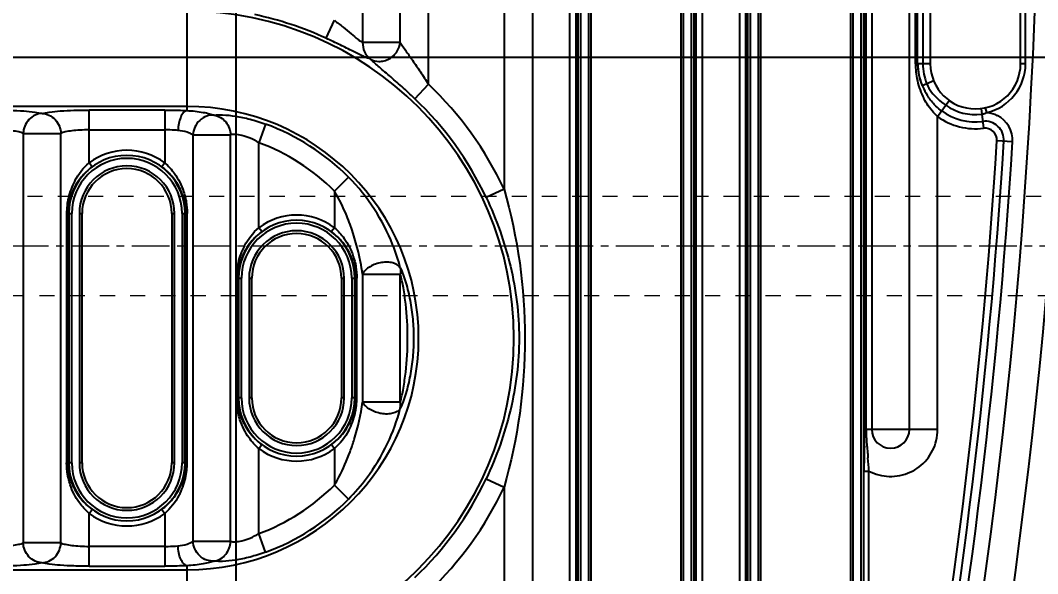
# Model space of a CAD drawing. Header units: millimetres. Extents: x 1147 to 12155, y -6137 to -4403.
# Drawn here: x 2964.9 to 3067.4, y -5338.8 to -5283 of the extents above; entities that cross this region are included whole.
import ezdxf

# ---------------------------------------------------------------- set-up
doc = ezdxf.new("R2010")
doc.units = ezdxf.units.MM
doc.header["$LTSCALE"] = 16.335
doc.header["$PDMODE"] = 3
doc.header["$PDSIZE"] = 0.3125
doc.linetypes.add('CENTER', pattern=[0.6, 0.375, -0.075, 0.075, -0.075])
doc.linetypes.add('HIDDEN', pattern=[0.2, 0.1, -0.1])
doc.layers.get('0').update_dxf_attribs({"linetype": 'CONTINUOUS'})
doc.layers.get('Defpoints').update_dxf_attribs({"linetype": 'CONTINUOUS'})
doc.layers.add('cool', color=153, linetype='HIDDEN', lineweight=9)
doc.styles.get("Standard").update_dxf_attribs({"font": 'txt', "width": 0.8})
doc.dimstyles.get("Standard").update_dxf_attribs({"dimtxt": 0.15625, "dimasz": 0.1875, "dimexe": 0.125, "dimexo": 0.0625, "dimtad": 0, "dimtih": 1, "dimtoh": 1, "dimdsep": 46, "dimtxsty": 'Standard', "dimcen": 0.09, "dimadec": 0, "dimazin": 0, "dimtp": 0.01, "dimtm": 0.01, "dimtfac": 1, "dimtofl": 0, "dimtmove": 0, "dimatfit": 3, "dimfxl": 0, "dimtolj": 1, "dimarcsym": 0})

# ---------------------------------------------------------------- blocks, each defined once
blk = doc.blocks.new('*D726')
at = {"color": 4, "lineweight": -2}
for p, q in [((3125.39, -5286.77), (3145.39, -5278.96)), ((3145.39, -5278.96), (3165.39, -5278.96)), ((2956.99, -5286.77), (3125.39, -5286.77))]:
    blk.add_line(p, q, dxfattribs=at)
at = {"layer": 'Defpoints', "color": 0}
for p in [(2876.63, -5263.77), (3165.39, -5278.96), (2956.93, -5286.77)]:
    blk.add_point(p, dxfattribs=at)
at = {"color": 6, "insert": (3177.13, -5278.96), "char_height": 8, "attachment_point": 5}
blk.add_mtext('\\A1;23.00', dxfattribs=at)
blk = doc.blocks.new('*D727')
at = {"color": 4, "lineweight": -2}
blk.add_line((3144.69, -5305.77), (3165.39, -5305.77), dxfattribs=at)
at = {"layer": 'Defpoints', "color": 0}
for p in [(2876.63, -5263.77), (3144.63, -5305.77), (3165.39, -5305.77)]:
    blk.add_point(p, dxfattribs=at)
at = {"color": 6, "insert": (3177.13, -5305.77), "char_height": 8, "attachment_point": 5}
blk.add_mtext('\\A1;42.00', dxfattribs=at)
blk = doc.blocks.new('*D728')
at = {"color": 4, "lineweight": -2}
blk.add_line((3081.14, -5324.13), (3165.39, -5324.13), dxfattribs=at)
at = {"layer": 'Defpoints', "color": 0}
for p in [(2876.63, -5263.77), (3081.08, -5324.13), (3165.39, -5324.13)]:
    blk.add_point(p, dxfattribs=at)
at = {"color": 6, "insert": (3177.66, -5324.13), "char_height": 8, "attachment_point": 5}
blk.add_mtext('\\A1;60.36', dxfattribs=at)
blk = doc.blocks.new('*D729')
at = {"color": 4, "lineweight": -2}
blk.add_line((2956.99, -5343.27), (3165.39, -5343.27), dxfattribs=at)
at = {"layer": 'Defpoints', "color": 0}
for p in [(2876.63, -5263.77), (2956.93, -5343.27), (3165.39, -5343.27)]:
    blk.add_point(p, dxfattribs=at)
at = {"color": 6, "insert": (3177.66, -5343.27), "char_height": 8, "attachment_point": 5}
blk.add_mtext('\\A1;79.50', dxfattribs=at)
blk = doc.blocks.new('*D730')
at = {"color": 4, "lineweight": -2}
blk.add_line((3079.09, -5391.77), (3165.39, -5391.77), dxfattribs=at)
at = {"layer": 'Defpoints', "color": 0}
for p in [(2876.63, -5263.77), (3079.03, -5391.77), (3165.39, -5391.77)]:
    blk.add_point(p, dxfattribs=at)
at = {"color": 6, "insert": (3179.26, -5391.77), "char_height": 8, "attachment_point": 5}
blk.add_mtext('\\A1;128.00', dxfattribs=at)
blk = doc.blocks.new('*D731')
at = {"color": 4, "lineweight": -2}
blk.add_line((3101.27, -5410.77), (3165.39, -5410.77), dxfattribs=at)
at = {"layer": 'Defpoints', "color": 0}
for p in [(2876.63, -5263.77), (3101.21, -5410.77), (3165.39, -5410.77)]:
    blk.add_point(p, dxfattribs=at)
at = {"color": 6, "insert": (3179.26, -5410.77), "char_height": 8, "attachment_point": 5}
blk.add_mtext('\\A1;147.00', dxfattribs=at)
blk = doc.blocks.new('*D732')
at = {"color": 4, "lineweight": -2}
blk.add_line((2882.26, -5430.77), (3165.39, -5430.77), dxfattribs=at)
at = {"layer": 'Defpoints', "color": 0}
for p in [(2876.63, -5263.77), (2882.19, -5430.77), (3165.39, -5430.77)]:
    blk.add_point(p, dxfattribs=at)
at = {"color": 6, "insert": (3179.26, -5430.77), "char_height": 8, "attachment_point": 5}
blk.add_mtext('\\A1;167.00', dxfattribs=at)
blk = doc.blocks.new('*D733')
at = {"color": 4, "lineweight": -2}
for p, q in [((3032.19, -5438.77), (3125.39, -5438.77)), ((3125.39, -5438.77), (3145.39, -5442.06)), ((3145.39, -5442.06), (3165.39, -5442.06))]:
    blk.add_line(p, q, dxfattribs=at)
at = {"layer": 'Defpoints', "color": 0}
for p in [(2876.63, -5263.77), (3032.13, -5438.77), (3165.39, -5442.06)]:
    blk.add_point(p, dxfattribs=at)
at = {"color": 6, "insert": (3179.26, -5442.06), "char_height": 8, "attachment_point": 5}
blk.add_mtext('\\A1;175.00', dxfattribs=at)
blk = doc.blocks.new('*D734')
at = {"color": 4, "lineweight": -2}
blk.add_line((3121.69, -5468.77), (3165.39, -5468.77), dxfattribs=at)
at = {"layer": 'Defpoints', "color": 0}
for p in [(2876.63, -5263.77), (3121.63, -5468.77), (3165.39, -5468.77)]:
    blk.add_point(p, dxfattribs=at)
at = {"color": 6, "insert": (3179.79, -5468.77), "char_height": 8, "attachment_point": 5}
blk.add_mtext('\\A1;205.00', dxfattribs=at)
blk = doc.blocks.new('*D749')
at = {"color": 4, "lineweight": -2}
blk.add_line((2986.63, -5274.55), (2986.63, -5507.6), dxfattribs=at)
at = {"layer": 'Defpoints', "color": 0}
for p in [(2876.63, -5263.77), (2986.63, -5274.49), (2986.63, -5507.6)]:
    blk.add_point(p, dxfattribs=at)
at = {"color": 6, "insert": (2986.63, -5519.87), "char_height": 8, "attachment_point": 5, "rotation": 90}
blk.add_mtext('\\A1;110.00', dxfattribs=at)
blk = doc.blocks.new('*D750')
at = {"color": 4, "lineweight": -2}
blk.add_line((3026.63, -5444.33), (3026.63, -5507.6), dxfattribs=at)
at = {"layer": 'Defpoints', "color": 0}
for p in [(2876.63, -5263.77), (3026.63, -5444.27), (3026.63, -5507.6)]:
    blk.add_point(p, dxfattribs=at)
at = {"color": 6, "insert": (3026.63, -5520.94), "char_height": 8, "attachment_point": 5, "rotation": 90}
blk.add_mtext('\\A1;150.00', dxfattribs=at)
blk = doc.blocks.new('*D751')
at = {"color": 4, "lineweight": -2}
blk.add_line((3074.63, -5396.23), (3074.63, -5507.6), dxfattribs=at)
at = {"layer": 'Defpoints', "color": 0}
for p in [(2876.63, -5263.77), (3074.63, -5396.17), (3074.63, -5507.6)]:
    blk.add_point(p, dxfattribs=at)
at = {"color": 6, "insert": (3074.63, -5521.47), "char_height": 8, "attachment_point": 5, "rotation": 90}
blk.add_mtext('\\A1;198.00', dxfattribs=at)
blk = doc.blocks.new('*D752')
at = {"color": 4, "lineweight": -2}
for p, q in [((3076.13, -5328.21), (3076.13, -5467.6)), ((3076.13, -5467.6), (3085.92, -5487.6)), ((3085.92, -5487.6), (3085.92, -5507.6))]:
    blk.add_line(p, q, dxfattribs=at)
at = {"layer": 'Defpoints', "color": 0}
for p in [(2876.63, -5263.77), (3076.13, -5328.15), (3085.92, -5507.6)]:
    blk.add_point(p, dxfattribs=at)
at = {"color": 6, "insert": (3085.92, -5522), "char_height": 8, "attachment_point": 5, "rotation": 90}
blk.add_mtext('\\A1;199.50', dxfattribs=at)
blk = doc.blocks.new('*D753')
at = {"color": 4, "lineweight": -2}
blk.add_line((3106.63, -5328.59), (3106.63, -5507.6), dxfattribs=at)
at = {"layer": 'Defpoints', "color": 0}
for p in [(2876.63, -5263.77), (3106.63, -5328.53), (3106.63, -5507.6)]:
    blk.add_point(p, dxfattribs=at)
at = {"color": 6, "insert": (3106.63, -5522), "char_height": 8, "attachment_point": 5, "rotation": 90}
blk.add_mtext('\\A1;230.00', dxfattribs=at)
blk = doc.blocks.new('*D754')
at = {"color": 4, "lineweight": -2}
blk.add_line((3121.63, -5475.26), (3121.63, -5507.6), dxfattribs=at)
at = {"layer": 'Defpoints', "color": 0}
for p in [(2876.63, -5263.77), (3121.63, -5475.2), (3121.63, -5507.6)]:
    blk.add_point(p, dxfattribs=at)
at = {"color": 6, "insert": (3121.63, -5522.54), "char_height": 8, "attachment_point": 5, "rotation": 90}
blk.add_mtext('\\A1;245.00', dxfattribs=at)
blk = doc.blocks.new('*D766')
at = {"color": 4, "lineweight": -2}
for p, q in [((3098.63, -5291.23), (3098.63, -5467.48)), ((3098.63, -5467.48), (3098.53, -5487.48)), ((3098.53, -5487.48), (3098.53, -5507.48))]:
    blk.add_line(p, q, dxfattribs=at)
at = {"layer": 'Defpoints', "color": 0}
for p in [(2876.63, -5263.77), (3098.63, -5291.17), (3098.53, -5507.48)]:
    blk.add_point(p, dxfattribs=at)
at = {"color": 6, "insert": (3098.53, -5522.42), "char_height": 8, "attachment_point": 5, "rotation": 90}
blk.add_mtext('\\A1;222.00', dxfattribs=at)

msp = doc.modelspace()

# ---------------------------------------------------------------- linework, layer by layer
at = {"color": 7, "linetype": 'Continuous'}
for p, q in [((3016.511, -5134.19), (3016.511, -5383.353)), ((3020.302, -5383.353), (3020.302, -5134.19)), ((3033.604, -5136.352), (3033.604, -5381.322)), ((3037.395, -5381.322), (3037.395, -5136.352)), ((3050.698, -5193.263), (3050.698, -5324.28)), ((3054.489, -5324.28), (3054.489, -5193.263)), ((3055.102, -5287.428), (3055.102, -5230.115)), ((3055.309, -5287.428), (3055.309, -5230.115)), ((3055.838, -5230.115), (3055.838, -5287.428)), ((3056.587, -5230.115), (3056.587, -5287.428)), ((3065.693, -5287.428), (3065.693, -5230.115)), ((3066.185, -5287.428), (3066.185, -5230.115)), ((2999.417, -5232.259), (2999.417, -5285.284)), ((3003.208, -5285.284), (3003.208, -5232.259)), ((3020.882, -5273.351), (3020.882, -5378.124)), ((3021.006, -5378.124), (3021.006, -5273.351)), ((3021.102, -5273.351), (3021.102, -5378.124)), ((3021.402, -5378.124), (3021.402, -5273.351)), ((3022.163, -5273.351), (3022.163, -5378.124)), ((3022.439, -5378.124), (3022.439, -5273.351)), ((3031.467, -5273.351), (3031.467, -5378.124)), ((3031.743, -5378.124), (3031.743, -5273.351)), ((3032.504, -5273.351), (3032.504, -5378.124)), ((3032.805, -5378.124), (3032.805, -5273.351)), ((3032.9, -5273.351), (3032.9, -5378.124)), ((3033.024, -5378.124), (3033.024, -5273.351)), ((3037.975, -5273.351), (3037.975, -5363.846)), ((3038.1, -5363.846), (3038.1, -5273.351)), ((3038.195, -5273.351), (3038.195, -5363.846)), ((3038.496, -5363.846), (3038.496, -5273.351)), ((3039.257, -5273.351), (3039.257, -5363.846)), ((3039.533, -5363.846), (3039.533, -5273.351)), ((3048.56, -5273.351), (3048.56, -5363.846)), ((3048.836, -5363.846), (3048.836, -5273.351)), ((3049.597, -5273.351), (3049.597, -5363.846)), ((3049.898, -5363.846), (3049.898, -5273.351)), ((3049.993, -5273.351), (3049.993, -5324.28)), ((3050.118, -5324.28), (3050.118, -5273.351)), ((3006.052, -5289.497), (3006.052, -5276.44)), ((3013.667, -5276.44), (3013.667, -5300.058)), ((2981.706, -5281.709), (2981.706, -5292.142)), ((2995.732, -5284.86), (2996.574, -5283.046)), ((3003.208, -5285.284), (2999.417, -5285.284)), ((3055.102, -5287.428), (3055.309, -5287.428)), ((3056.595, -5287.428), (3055.309, -5287.428)), ((3066.185, -5287.428), (3065.683, -5287.428)), ((3056.938, -5289.16), (3055.781, -5289.637)), ((3004.673, -5290.945), (3006.052, -5289.497)), ((3057.332, -5292.752), (3058.497, -5291.124)), ((2981.706, -5291.725), (2945.345, -5291.725)), ((2979.48, -5292.087), (2971.865, -5292.087)), ((2971.865, -5297.411), (2971.865, -5292.087)), ((2979.48, -5292.087), (2979.48, -5297.411)), ((3061.702, -5291.936), (3061.95, -5293.924)), ((3062.274, -5292.345), (3062.161, -5291.855)), ((3057.332, -5324.28), (3057.332, -5292.752)), ((2971.865, -5294.087), (2979.48, -5294.087)), ((2989.649, -5293.503), (2988.958, -5295.38)), ((2965.23, -5294.439), (2969.021, -5294.439)), ((2965.23, -5294.439), (2965.23, -5335.72)), ((2969.021, -5335.72), (2969.021, -5294.439)), ((2982.324, -5294.593), (2986.115, -5294.593)), ((2982.324, -5294.593), (2982.324, -5335.566)), ((2986.115, -5335.566), (2986.115, -5294.593)), ((2988.958, -5303.946), (2988.958, -5295.38)), ((3064.876, -5295.296), (3063.303, -5295.199)), ((2972.165, -5297.812), (2971.865, -5297.411)), ((2979.48, -5297.411), (2979.18, -5297.812)), ((2997.991, -5298.849), (2996.574, -5300.261)), ((2996.574, -5300.261), (2996.574, -5303.946)), ((3013.667, -5300.058), (3011.857, -5300.909)), ((2969.726, -5302.511), (2969.601, -5302.511)), ((2969.601, -5302.511), (2969.601, -5327.648)), ((2969.726, -5327.648), (2969.726, -5302.511)), ((2969.821, -5302.511), (2970.122, -5302.511)), ((2969.821, -5302.511), (2969.821, -5327.648)), ((2970.122, -5327.648), (2970.122, -5302.511)), ((2970.883, -5302.511), (2971.159, -5302.511)), ((2970.883, -5302.511), (2970.883, -5327.648)), ((2971.159, -5327.648), (2971.159, -5302.511)), ((2980.186, -5302.511), (2980.462, -5302.511)), ((2980.186, -5302.511), (2980.186, -5327.648)), ((2980.462, -5327.648), (2980.462, -5302.511)), ((2981.223, -5302.511), (2981.524, -5302.511)), ((2981.223, -5302.511), (2981.223, -5327.648)), ((2981.524, -5327.648), (2981.524, -5302.511)), ((2981.619, -5302.511), (2981.744, -5302.511)), ((2981.619, -5302.511), (2981.619, -5327.648)), ((2981.744, -5327.648), (2981.744, -5302.511)), ((2989.258, -5304.348), (2988.958, -5303.946)), ((2996.574, -5303.946), (2996.274, -5304.348)), ((2999.417, -5308.632), (3003.208, -5308.632)), ((2999.417, -5308.632), (2999.417, -5321.527)), ((3003.208, -5321.527), (3003.208, -5308.632)), ((2986.819, -5309.047), (2986.695, -5309.046)), ((2986.695, -5309.046), (2986.695, -5321.113)), ((2986.819, -5321.113), (2986.819, -5309.047)), ((2986.915, -5309.047), (2987.215, -5309.047)), ((2986.915, -5309.047), (2986.915, -5321.113)), ((2987.215, -5321.113), (2987.215, -5309.047)), ((2987.976, -5309.047), (2988.252, -5309.047)), ((2987.976, -5309.047), (2987.976, -5321.113)), ((2988.252, -5321.113), (2988.252, -5309.047)), ((2997.28, -5309.047), (2997.556, -5309.047)), ((2997.28, -5309.047), (2997.28, -5321.113)), ((2997.556, -5321.113), (2997.556, -5309.047)), ((2998.317, -5309.047), (2998.618, -5309.047)), ((2998.317, -5309.047), (2998.317, -5321.113)), ((2998.618, -5321.113), (2998.618, -5309.047)), ((2998.713, -5309.047), (2998.837, -5309.047)), ((2998.713, -5309.047), (2998.713, -5321.113)), ((2998.837, -5321.113), (2998.837, -5309.047)), ((2986.819, -5321.113), (2986.695, -5321.113)), ((2987.215, -5321.113), (2986.915, -5321.113)), ((2988.252, -5321.113), (2987.976, -5321.113)), ((2997.556, -5321.113), (2997.28, -5321.113)), ((2998.618, -5321.113), (2998.317, -5321.113)), ((2998.713, -5321.113), (2998.837, -5321.113)), ((3003.208, -5321.527), (2999.417, -5321.527)), ((3057.332, -5324.28), (3049.993, -5324.28)), ((2988.958, -5326.213), (2989.258, -5325.811)), ((2996.274, -5325.811), (2996.574, -5326.213)), ((2988.958, -5334.779), (2988.958, -5326.213)), ((2996.574, -5326.213), (2996.574, -5329.898)), ((2969.726, -5327.648), (2969.601, -5327.648)), ((2970.122, -5327.648), (2969.821, -5327.648)), ((2971.159, -5327.648), (2970.883, -5327.648)), ((2980.462, -5327.648), (2980.186, -5327.648)), ((2981.524, -5327.648), (2981.223, -5327.648)), ((2981.619, -5327.648), (2981.744, -5327.648)), ((3049.91, -5328.476), (3050.412, -5328.477)), ((3050.411, -5363.847), (3050.411, -5328.477)), ((2997.991, -5331.31), (2996.574, -5329.898)), ((3011.857, -5329.25), (3013.667, -5330.101)), ((3013.667, -5330.101), (3013.667, -5353.719)), ((2971.865, -5332.748), (2972.165, -5332.347)), ((2971.865, -5338.072), (2971.865, -5332.748)), ((2979.18, -5332.347), (2979.48, -5332.748)), ((2979.48, -5332.748), (2979.48, -5338.072)), ((2989.649, -5336.656), (2988.958, -5334.779)), ((2969.021, -5335.72), (2965.23, -5335.72)), ((2979.48, -5336.072), (2971.865, -5336.072)), ((2986.115, -5335.566), (2982.324, -5335.566)), ((2945.345, -5338.434), (2981.706, -5338.434)), ((2971.865, -5338.072), (2979.48, -5338.072)), ((2981.706, -5338.017), (2981.706, -5348.45))]:
    msp.add_line(p, q, dxfattribs=at)
for centre, radius, start, end in [((2474.431, -5258.772), 596.119, 349.272711, 10.727289), ((2474.431, -5258.772), 593.158, 349.272711, 10.727289), ((2981.706, -5315.08), 32.954, 270, 90), ((2981.706, -5315.08), 33.316, 65.1014, 78.14931), ((3062.83, -5287.428), 7.728, 180.00415, 185.9664), ((3062.891, -5287.426), 7.789, 185.93196, 192.7617), ((3060.667, -5287.427), 5.358, 180.01553, 187.92602), ((3061.14, -5287.428), 5.797, 180, 202.40134), ((3060.771, -5287.411), 5.462, 187.9412, 195.81018), ((3061.14, -5287.428), 5.302, 180, 202.40136), ((3061.14, -5287.428), 4.545, 180, 0), ((3061.14, -5287.428), 5.045, 282.99363, 360), ((3062.56, -5287.509), 7.448, 192.70104, 207.27631), ((3060.944, -5287.361), 5.643, 195.81714, 203.78965), ((2981.706, -5315.08), 35.316, 25.17253, 46.419), ((3062.2, -5286.901), 6.978, 203.08386, 204.0191), ((3062.115, -5286.941), 6.884, 204.01011, 212.22637), ((2981.706, -5315.08), 33.316, 25.17253, 46.419), ((2981.706, -5315.08), 23.354, 270, 90), ((3060.431, -5288.407), 4.637, 232.91281, 234.51401), ((3061.14, -5287.428), 5.846, 234.42639, 277.11013), ((3061.14, -5287.428), 5.121, 234.42658, 277.11039), ((3061.14, -5287.428), 6.546, 234.42639, 277.11013), ((3062.098, -5295.122), 1.908, 356.40296, 97.05208), ((3062.096, -5295.123), 2.784, 356.42425, 63.68102), ((2981.706, -5315.08), 22.992, 44.90424, 69.78839), ((2981.706, -5315.08), 20.992, 44.90424, 69.78839), ((2474.431, -5258.772), 589.998, 349.272711, 356.460255), ((2474.431, -5258.772), 590.698, 349.272711, 356.460255), ((2474.431, -5258.772), 591.573, 349.272711, 356.460176), ((2975.673, -5302.511), 6.365, 53.25404, 126.74596), ((2975.673, -5302.511), 5.852, 0, 180), ((2975.673, -5302.511), 5.551, 0, 180), ((2975.673, -5302.511), 4.79, 0, 180), ((2975.906, -5302.838), 6.265, 126.67154, 140.62332), ((2975.673, -5302.511), 4.514, 0, 180), ((2975.432, -5302.845), 6.275, 42.45432, 53.32018), ((2976.466, -5302.478), 6.86, 151.70951, 167.07638), ((2975.777, -5302.73), 6.097, 140.63545, 149.13661), ((2975.451, -5302.567), 5.732, 157.87532, 165.89125), ((2975.629, -5302.641), 5.924, 149.14275, 157.86892), ((2976.587, -5302.515), 6.985, 167.0025, 179.96792), ((2975.29, -5302.525), 5.565, 165.90603, 173.29158), ((2975.989, -5302.528), 5.631, 0.17075, 11.28696), ((2975.181, -5302.511), 5.455, 173.30508, 179.99397), ((2992.766, -5309.047), 5.852, 0, 180), ((2992.766, -5309.047), 5.551, 0, 180), ((2992.766, -5309.047), 6.365, 53.25404, 126.74596), ((2992.766, -5309.047), 4.79, 0, 180), ((2993, -5309.373), 6.265, 126.67154, 140.62332), ((2992.766, -5309.047), 4.514, 0, 180), ((2992.525, -5309.381), 6.275, 42.45432, 53.32018), ((2992.87, -5309.265), 6.097, 140.63545, 149.13661), ((2993.56, -5309.014), 6.86, 151.70951, 167.07638), ((2992.723, -5309.176), 5.924, 149.14275, 157.86892), ((2993.68, -5309.05), 6.985, 167.0025, 179.96792), ((2992.383, -5309.061), 5.565, 165.90603, 173.29158), ((2992.544, -5309.103), 5.732, 157.87532, 165.89125), ((2992.274, -5309.047), 5.455, 173.30508, 179.99397), ((2993.104, -5309.064), 5.609, 0.17658, 11.28314), ((2992.45, -5321.096), 5.631, 180.17075, 191.28696), ((2992.766, -5321.113), 5.852, 180, 0), ((2992.766, -5321.113), 5.551, 180, 360), ((2992.766, -5321.113), 4.79, 180, 360), ((2992.766, -5321.113), 4.514, 180, 0), ((2993.149, -5321.098), 5.565, 345.90603, 353.29158), ((2991.852, -5321.109), 6.985, 347.0025, 359.96792), ((2993.258, -5321.112), 5.455, 353.30508, 359.99397), ((2991.972, -5321.145), 6.86, 331.70951, 347.07638), ((2992.988, -5321.056), 5.732, 337.87532, 345.89125), ((2992.662, -5320.894), 6.097, 320.63545, 329.13661), ((2992.809, -5320.983), 5.924, 329.14275, 337.86892), ((2993.007, -5320.778), 6.275, 222.45432, 233.32018), ((2992.532, -5320.786), 6.265, 306.67154, 320.62332), ((3052.593, -5324.28), 1.896, 180, 0), ((3140.875, -5328.947), 90.969, 178.12578, 178.85195), ((2992.766, -5321.113), 6.365, 233.25404, 306.74596), ((3121.701, -5328.548), 71.791, 178.86423, 179.40029), ((2948.197, -5335.126), 102.43, 3.7218, 4.47519), ((2975.356, -5327.631), 5.631, 180.17075, 191.28696), ((2975.673, -5327.648), 5.852, 180, 0), ((2975.673, -5327.648), 5.551, 180, 360), ((2975.673, -5327.648), 4.79, 180, 360), ((2975.673, -5327.648), 4.514, 180, 0), ((2974.759, -5327.644), 6.985, 347.0025, 359.96792), ((2976.164, -5327.648), 5.455, 353.30508, 359.99397), ((3116.369, -5328.491), 66.459, 179.4007, 179.98695), ((2974.879, -5327.681), 6.86, 331.70951, 347.07638), ((2975.894, -5327.592), 5.732, 337.87532, 345.89125), ((2976.055, -5327.634), 5.565, 345.90603, 353.29158), ((2975.716, -5327.518), 5.924, 329.14275, 337.86892), ((2981.706, -5315.08), 20.992, 290.21161, 315.09576), ((2981.706, -5315.08), 33.316, 313.581, 334.82747), ((2981.706, -5315.08), 35.316, 313.581, 334.82747), ((2975.439, -5327.322), 6.265, 306.67154, 320.62332), ((2975.568, -5327.429), 6.097, 320.63545, 329.13661), ((2975.913, -5327.314), 6.275, 222.45432, 233.32018), ((2981.706, -5315.08), 22.992, 290.21161, 315.09576), ((2474.431, -5258.772), 600.652, 349.272711, 353.038087), ((2474.431, -5258.772), 601.639, 349.272711, 353.038087), ((2975.673, -5327.648), 6.365, 233.25404, 306.74596)]:
    msp.add_arc(centre, radius, start, end, dxfattribs=at)
for points, knots in [([(2996.574, -5283.046), (2996.872, -5283.276), (2997.44, -5283.73), (2998.227, -5284.375), (2998.806, -5284.855), (2999.189, -5285.144), (2999.347, -5285.249), (2999.417, -5285.284)], [0, 0, 0, 0, 0.3118847, 0.6021973, 0.8436433, 0.9347643, 1, 1, 1, 1]), ([(3000.213, -5286.955), (3000.109, -5286.925), (2999.868, -5286.834), (2999.276, -5286.573), (2998.362, -5286.124), (2997.111, -5285.51), (2996.206, -5285.08), (2995.732, -5284.86)], [0, 0, 0, 0, 0.0659238, 0.1556481, 0.3926008, 0.682928, 1, 1, 1, 1]), ([(2999.417, -5285.284), (2999.407, -5285.597), (2999.528, -5286.248), (2999.95, -5286.768), (3000.213, -5286.955)], [0, 0, 0, 0, 0.4924393, 1, 1, 1, 1]), ([(3000.213, -5286.955), (3000.465, -5287.103), (3000.942, -5287.231), (3001.593, -5287.145), (3002.109, -5286.945), (3002.557, -5286.606), (3002.997, -5286.079), (3003.173, -5285.594), (3003.208, -5285.284)], [0, 0, 0, 0, 0.2193418, 0.3499418, 0.4886022, 0.6296128, 0.7661361, 1, 1, 1, 1]), ([(3003.208, -5285.284), (3003.366, -5285.55), (3003.778, -5286.145), (3004.47, -5287.119), (3005.254, -5288.261), (3005.785, -5289.074), (3006.051, -5289.497)], [0, 0, 0, 0, 0.1821994, 0.4268981, 0.7053711, 1, 1, 1, 1]), ([(3004.673, -5290.945), (3004.24, -5290.534), (3003.386, -5289.746), (3002.145, -5288.663), (3001.196, -5287.855), (3000.571, -5287.304), (3000.316, -5287.066), (3000.213, -5286.955)], [0, 0, 0, 0, 0.2994118, 0.5824116, 0.8253921, 0.9242352, 1, 1, 1, 1]), ([(3057.332, -5292.752), (3057.19, -5292.624), (3056.646, -5292.08), (3056.205, -5291.435), (3055.94, -5290.922)], [0, 0, 0, 0, 0.2487315, 1, 1, 1, 1]), ([(2962.387, -5292.087), (2962.895, -5292.087), (2963.864, -5292.103), (2965.203, -5292.168), (2966.275, -5292.272), (2966.889, -5292.369), (2967.126, -5292.439)], [0, 0, 0, 0, 0.3203741, 0.6106181, 0.8440656, 1, 1, 1, 1]), ([(2967.126, -5292.439), (2967.363, -5292.369), (2967.976, -5292.272), (2969.049, -5292.168), (2970.387, -5292.103), (2971.356, -5292.087), (2971.865, -5292.087)], [0, 0, 0, 0, 0.1559489, 0.3894042, 0.6796489, 1, 1, 1, 1]), ([(2979.48, -5292.087), (2979.672, -5292.087), (2980.414, -5292.092), (2981.156, -5292.113), (2981.706, -5292.142)], [0, 0, 0, 0, 0.2583849, 1, 1, 1, 1]), ([(2981.706, -5292.142), (2981.583, -5292.168), (2981.317, -5292.366), (2981.058, -5292.84), (2980.881, -5293.458), (2980.825, -5293.912), (2980.815, -5294.142)], [0, 0, 0, 0, 0.1642237, 0.4041568, 0.6990547, 1, 1, 1, 1]), ([(2981.706, -5292.142), (2982.262, -5292.169), (2983.035, -5292.246), (2983.949, -5292.44), (2984.312, -5292.549), (2984.463, -5292.608)], [0, 0, 0, 0, 0.5958103, 0.8270793, 1, 1, 1, 1]), ([(2967.126, -5292.439), (2966.892, -5292.448), (2966.398, -5292.565), (2965.768, -5293.018), (2965.346, -5293.683), (2965.238, -5294.193), (2965.23, -5294.439)], [0, 0, 0, 0, 0.2335792, 0.491555, 0.7547818, 1, 1, 1, 1]), ([(2967.126, -5292.439), (2967.36, -5292.448), (2967.854, -5292.565), (2968.484, -5293.018), (2968.906, -5293.683), (2969.013, -5294.193), (2969.021, -5294.439)], [0, 0, 0, 0, 0.2335791, 0.4915547, 0.7547816, 1, 1, 1, 1]), ([(2984.463, -5292.608), (2984.215, -5292.587), (2983.673, -5292.656), (2982.957, -5293.092), (2982.466, -5293.784), (2982.336, -5294.331), (2982.324, -5294.593)], [0, 0, 0, 0, 0.2314492, 0.4911362, 0.756519, 1, 1, 1, 1]), ([(2984.463, -5292.608), (2984.745, -5292.567), (2985.457, -5292.565), (2986.668, -5292.691), (2988.122, -5292.995), (2989.133, -5293.314), (2989.649, -5293.503)], [0, 0, 0, 0, 0.1613621, 0.4004981, 0.6890934, 1, 1, 1, 1]), ([(2984.463, -5292.608), (2984.909, -5292.679), (2985.573, -5293.073), (2986.016, -5293.894), (2986.11, -5294.364), (2986.115, -5294.593)], [0, 0, 0, 0, 0.490197, 0.7512595, 1, 1, 1, 1]), ([(2965.23, -5294.439), (2965.093, -5294.371), (2964.724, -5294.272), (2964.079, -5294.168), (2963.274, -5294.103), (2962.692, -5294.087), (2962.387, -5294.087)], [0, 0, 0, 0, 0.1599693, 0.3931798, 0.6819511, 1, 1, 1, 1]), ([(2971.865, -5294.087), (2971.559, -5294.087), (2970.977, -5294.103), (2970.172, -5294.168), (2969.527, -5294.272), (2969.159, -5294.371), (2969.021, -5294.439)], [0, 0, 0, 0, 0.3180555, 0.6068233, 0.8400282, 1, 1, 1, 1]), ([(2980.815, -5294.142), (2980.71, -5294.133), (2980.265, -5294.1), (2979.82, -5294.087), (2979.48, -5294.087)], [0, 0, 0, 0, 0.2386225, 1, 1, 1, 1]), ([(2982.324, -5294.593), (2982.146, -5294.468), (2981.646, -5294.269), (2981.125, -5294.169), (2980.815, -5294.142)], [0, 0, 0, 0, 0.4114428, 1, 1, 1, 1]), ([(3063.303, -5295.199), (3063.324, -5294.857), (3063.045, -5294.117), (3062.29, -5293.881), (3061.95, -5293.924)], [0, 0, 0, 0, 0.5005211, 1, 1, 1, 1]), ([(2988.958, -5295.38), (2988.679, -5295.209), (2988.129, -5294.925), (2987.324, -5294.644), (2986.656, -5294.539), (2986.263, -5294.549), (2986.115, -5294.593)], [0, 0, 0, 0, 0.3262177, 0.615864, 0.8460551, 1, 1, 1, 1]), ([(2980.461, -5298.492), (2980.856, -5299.042), (2981.276, -5299.868), (2981.519, -5300.743), (2981.57, -5300.968)], [0, 0, 0, 0, 0.7465359, 1, 1, 1, 1]), ([(2981.221, -5300.452), (2981.154, -5300.284), (2980.855, -5299.62), (2980.431, -5299.013), (2980.062, -5298.609)], [0, 0, 0, 0, 0.2482041, 1, 1, 1, 1]), ([(3003.213, -5308.007), (3003.006, -5307.201), (3002.324, -5305.147), (3000.687, -5301.974), (2998.973, -5299.835), (2997.991, -5298.849)], [0, 0, 0, 0, 0.2344733, 0.6078929, 1, 1, 1, 1]), ([(2981.51, -5301.426), (2981.494, -5301.341), (2981.419, -5301.011), (2981.314, -5300.687), (2981.221, -5300.452)], [0, 0, 0, 0, 0.2530935, 1, 1, 1, 1]), ([(2998.151, -5303.621), (2998.043, -5303.328), (2997.596, -5302.173), (2997.049, -5301.055), (2996.574, -5300.261)], [0, 0, 0, 0, 0.2524532, 1, 1, 1, 1]), ([(3013.667, -5300.058), (3015.04, -5304.924), (3016.499, -5315.079), (3015.04, -5325.235), (3013.667, -5330.101)], [0, 0, 0, 0, 0.4999809, 1, 1, 1, 1]), ([(2981.57, -5300.968), (2981.598, -5301.092), (2981.699, -5301.601), (2981.744, -5302.12), (2981.744, -5302.511)], [0, 0, 0, 0, 0.2465221, 1, 1, 1, 1]), ([(3011.857, -5300.909), (3012.896, -5303.118), (3014.559, -5307.747), (3015.477, -5315.08), (3014.559, -5322.412), (3012.896, -5327.041), (3011.857, -5329.25)], [0, 0, 0, 0, 0.2500634, 0.5000005, 0.749938, 1, 1, 1, 1]), ([(2999.417, -5308.632), (2999.355, -5308.215), (2999.056, -5306.517), (2998.597, -5304.845), (2998.151, -5303.621)], [0, 0, 0, 0, 0.2443405, 1, 1, 1, 1]), ([(2998.314, -5306.988), (2998.248, -5306.82), (2997.948, -5306.156), (2997.525, -5305.549), (2997.155, -5305.145)], [0, 0, 0, 0, 0.2482041, 1, 1, 1, 1]), ([(2997.554, -5305.028), (2997.95, -5305.578), (2998.369, -5306.404), (2998.613, -5307.279), (2998.664, -5307.504)], [0, 0, 0, 0, 0.7465359, 1, 1, 1, 1]), ([(2998.604, -5307.961), (2998.587, -5307.877), (2998.513, -5307.546), (2998.408, -5307.223), (2998.314, -5306.988)], [0, 0, 0, 0, 0.2530935, 1, 1, 1, 1]), ([(2998.664, -5307.504), (2998.692, -5307.628), (2998.792, -5308.137), (2998.837, -5308.656), (2998.837, -5309.047)], [0, 0, 0, 0, 0.2465221, 1, 1, 1, 1]), ([(3003.213, -5308.007), (3003.078, -5307.74), (3002.575, -5307.478), (3001.902, -5307.408), (3001.103, -5307.47), (3000.328, -5307.736), (2999.705, -5308.193), (2999.483, -5308.484), (2999.417, -5308.632)], [0, 0, 0, 0, 0.2058303, 0.3383742, 0.4720364, 0.7537146, 0.888756, 1, 1, 1, 1]), ([(3003.213, -5308.007), (3003.249, -5308.159), (3003.257, -5308.374), (3003.22, -5308.58), (3003.208, -5308.632)], [0, 0, 0, 0, 0.7447542, 1, 1, 1, 1]), ([(3003.208, -5321.527), (3003.339, -5321.072), (3003.546, -5320.068), (3003.859, -5317.922), (3004.011, -5315.08), (3003.859, -5312.237), (3003.547, -5310.091), (3003.339, -5309.087), (3003.208, -5308.632)], [0, 0, 0, 0, 0.1092643, 0.2358224, 0.4999799, 0.7641468, 0.8907143, 1, 1, 1, 1]), ([(3003.213, -5308.007), (3003.317, -5308.231), (3003.513, -5308.725), (3003.87, -5309.812), (3004.227, -5311.303), (3004.49, -5313.17), (3004.578, -5315.08), (3004.49, -5316.989), (3004.227, -5318.856), (3003.87, -5320.347), (3003.513, -5321.434), (3003.317, -5321.928), (3003.213, -5322.152)], [0, 0, 0, 0, 0.0510962, 0.1100787, 0.2368567, 0.3678255, 0.4999995, 0.6321742, 0.763143, 0.8899211, 0.9489039, 1, 1, 1, 1]), ([(2986.868, -5322.656), (2986.84, -5322.531), (2986.74, -5322.023), (2986.695, -5321.503), (2986.695, -5321.113)], [0, 0, 0, 0, 0.2465221, 1, 1, 1, 1]), ([(2998.152, -5326.533), (2998.302, -5326.123), (2998.846, -5324.488), (2999.226, -5322.799), (2999.417, -5321.527)], [0, 0, 0, 0, 0.2536738, 1, 1, 1, 1]), ([(3003.213, -5322.152), (3003.078, -5322.419), (3002.575, -5322.681), (3001.902, -5322.751), (3001.103, -5322.689), (3000.328, -5322.423), (2999.705, -5321.966), (2999.483, -5321.675), (2999.417, -5321.527)], [0, 0, 0, 0, 0.205831, 0.3383796, 0.4720462, 0.7537236, 0.8887617, 1, 1, 1, 1]), ([(3003.213, -5322.152), (3003.249, -5322), (3003.257, -5321.785), (3003.22, -5321.579), (3003.208, -5321.527)], [0, 0, 0, 0, 0.744754, 1, 1, 1, 1]), ([(2987.978, -5325.131), (2987.583, -5324.581), (2987.163, -5323.755), (2986.919, -5322.88), (2986.868, -5322.656)], [0, 0, 0, 0, 0.7465359, 1, 1, 1, 1]), ([(2986.928, -5322.198), (2986.945, -5322.282), (2987.019, -5322.613), (2987.124, -5322.936), (2987.218, -5323.171)], [0, 0, 0, 0, 0.2530935, 1, 1, 1, 1]), ([(2997.991, -5331.31), (2998.65, -5330.648), (3000.147, -5328.91), (3001.987, -5325.848), (3002.898, -5323.377), (3003.213, -5322.152)], [0, 0, 0, 0, 0.2633066, 0.6437379, 1, 1, 1, 1]), ([(2987.218, -5323.171), (2987.284, -5323.339), (2987.584, -5324.003), (2988.007, -5324.61), (2988.377, -5325.014)], [0, 0, 0, 0, 0.2482041, 1, 1, 1, 1]), ([(3049.954, -5325.972), (3049.958, -5325.836), (3049.977, -5325.272), (3049.993, -5324.708), (3049.993, -5324.28)], [0, 0, 0, 0, 0.2413486, 1, 1, 1, 1]), ([(3050.118, -5324.28), (3050.118, -5324.36), (3050.121, -5324.672), (3050.137, -5324.983), (3050.152, -5325.214)], [0, 0, 0, 0, 0.2573728, 1, 1, 1, 1]), ([(3050.152, -5325.214), (3050.164, -5325.383), (3050.215, -5326.023), (3050.277, -5326.662), (3050.315, -5327.133)], [0, 0, 0, 0, 0.263169, 1, 1, 1, 1]), ([(3050.411, -5328.477), (3051.039, -5328.804), (3052.461, -5329.186), (3054.613, -5328.752), (3056.076, -5327.639), (3056.857, -5326.44), (3057.105, -5325.766), (3057.195, -5325.421)], [0, 0, 0, 0, 0.2495918, 0.4991687, 0.7487875, 0.8744173, 1, 1, 1, 1]), ([(2996.574, -5329.898), (2996.731, -5329.636), (2997.337, -5328.554), (2997.832, -5327.411), (2998.152, -5326.533)], [0, 0, 0, 0, 0.246572, 1, 1, 1, 1]), ([(2969.775, -5329.191), (2969.747, -5329.067), (2969.646, -5328.558), (2969.601, -5328.039), (2969.601, -5327.648)], [0, 0, 0, 0, 0.2465221, 1, 1, 1, 1]), ([(2970.884, -5331.667), (2970.489, -5331.117), (2970.069, -5330.291), (2969.826, -5329.416), (2969.775, -5329.191)], [0, 0, 0, 0, 0.7465359, 1, 1, 1, 1]), ([(2969.835, -5328.734), (2969.851, -5328.818), (2969.926, -5329.148), (2970.031, -5329.472), (2970.124, -5329.707)], [0, 0, 0, 0, 0.2530935, 1, 1, 1, 1]), ([(2970.124, -5329.707), (2970.191, -5329.875), (2970.49, -5330.539), (2970.914, -5331.146), (2971.283, -5331.55)], [0, 0, 0, 0, 0.2482041, 1, 1, 1, 1]), ([(2986.115, -5335.566), (2986.263, -5335.61), (2986.656, -5335.62), (2987.324, -5335.515), (2988.129, -5335.234), (2988.679, -5334.95), (2988.958, -5334.779)], [0, 0, 0, 0, 0.1539432, 0.3841363, 0.6737803, 1, 1, 1, 1]), ([(2962.387, -5336.072), (2962.692, -5336.072), (2963.274, -5336.056), (2964.079, -5335.991), (2964.724, -5335.887), (2965.093, -5335.788), (2965.23, -5335.72)], [0, 0, 0, 0, 0.3180555, 0.6068233, 0.8400282, 1, 1, 1, 1]), ([(2967.126, -5337.72), (2966.892, -5337.711), (2966.398, -5337.594), (2965.768, -5337.141), (2965.346, -5336.476), (2965.238, -5335.966), (2965.23, -5335.72)], [0, 0, 0, 0, 0.2335791, 0.4915547, 0.7547816, 1, 1, 1, 1]), ([(2967.126, -5337.72), (2967.36, -5337.711), (2967.854, -5337.594), (2968.484, -5337.141), (2968.906, -5336.476), (2969.013, -5335.966), (2969.021, -5335.72)], [0, 0, 0, 0, 0.2335792, 0.491555, 0.7547818, 1, 1, 1, 1]), ([(2969.021, -5335.72), (2969.159, -5335.788), (2969.527, -5335.887), (2970.172, -5335.991), (2970.977, -5336.056), (2971.559, -5336.072), (2971.865, -5336.072)], [0, 0, 0, 0, 0.1599693, 0.3931798, 0.6819511, 1, 1, 1, 1]), ([(2979.48, -5336.072), (2979.596, -5336.072), (2980.041, -5336.067), (2980.486, -5336.046), (2980.815, -5336.017)], [0, 0, 0, 0, 0.2582252, 1, 1, 1, 1]), ([(2981.706, -5338.017), (2981.585, -5337.992), (2981.329, -5337.794), (2981.061, -5337.336), (2980.885, -5336.714), (2980.825, -5336.253), (2980.815, -5336.017)], [0, 0, 0, 0, 0.1617302, 0.3946339, 0.6905799, 1, 1, 1, 1]), ([(2980.815, -5336.017), (2981.125, -5335.99), (2981.646, -5335.89), (2982.146, -5335.691), (2982.324, -5335.566)], [0, 0, 0, 0, 0.5884447, 1, 1, 1, 1]), ([(2984.463, -5337.551), (2984.215, -5337.572), (2983.673, -5337.503), (2982.957, -5337.067), (2982.466, -5336.375), (2982.336, -5335.828), (2982.324, -5335.566)], [0, 0, 0, 0, 0.2314474, 0.491134, 0.7565178, 1, 1, 1, 1]), ([(2984.463, -5337.551), (2984.909, -5337.48), (2985.573, -5337.086), (2986.016, -5336.265), (2986.11, -5335.795), (2986.115, -5335.566)], [0, 0, 0, 0, 0.4901968, 0.7512593, 1, 1, 1, 1]), ([(2989.649, -5336.656), (2989.133, -5336.845), (2988.122, -5337.164), (2986.668, -5337.468), (2985.457, -5337.592), (2984.745, -5337.593), (2984.463, -5337.551)], [0, 0, 0, 0, 0.3109067, 0.5995363, 0.8386376, 1, 1, 1, 1]), ([(2967.126, -5337.72), (2966.889, -5337.79), (2966.275, -5337.887), (2965.203, -5337.991), (2963.864, -5338.056), (2962.895, -5338.072), (2962.387, -5338.072)], [0, 0, 0, 0, 0.1559489, 0.3894042, 0.6796489, 1, 1, 1, 1]), ([(2971.865, -5338.072), (2971.356, -5338.072), (2970.387, -5338.056), (2969.049, -5337.991), (2967.976, -5337.887), (2967.363, -5337.79), (2967.126, -5337.72)], [0, 0, 0, 0, 0.3203741, 0.6106181, 0.8440656, 1, 1, 1, 1]), ([(2981.706, -5338.017), (2981.529, -5338.026), (2980.788, -5338.059), (2980.046, -5338.072), (2979.48, -5338.072)], [0, 0, 0, 0, 0.2382946, 1, 1, 1, 1]), ([(2984.463, -5337.551), (2984.312, -5337.61), (2983.949, -5337.719), (2983.034, -5337.913), (2982.262, -5337.99), (2981.706, -5338.017)], [0, 0, 0, 0, 0.172963, 0.4041593, 1, 1, 1, 1])]:
    msp.add_open_spline(points, degree=3, knots=knots, dxfattribs=at)
for points in [[(3056.238, -5289.449), (3056.364, -5289.743), (3056.522, -5290.026), (3056.714, -5290.281)], [(3056.714, -5290.281), (3056.898, -5290.526), (3057.114, -5290.748), (3057.34, -5290.954)], [(3056.997, -5291.531), (3056.733, -5291.25), (3056.497, -5290.939), (3056.291, -5290.612)], [(3057.34, -5290.954), (3057.596, -5291.188), (3057.869, -5291.405), (3058.161, -5291.593)], [(3057.635, -5292.106), (3057.407, -5291.934), (3057.193, -5291.74), (3056.997, -5291.531)], [(3062.105, -5292.422), (3062.163, -5292.399), (3062.219, -5292.373), (3062.274, -5292.345)], [(3062.274, -5292.344), (3062.638, -5292.367), (3063.004, -5292.466), (3063.331, -5292.627)], [(3061.774, -5292.51), (3061.887, -5292.495), (3061.999, -5292.464), (3062.105, -5292.422)], [(2970.426, -5299.227), (2970.792, -5298.547), (2971.282, -5297.918), (2971.865, -5297.411)], [(2979.481, -5297.411), (2979.847, -5297.73), (2980.177, -5298.096), (2980.461, -5298.492)], [(2987.519, -5305.762), (2987.885, -5305.082), (2988.376, -5304.454), (2988.958, -5303.946)], [(2996.574, -5303.946), (2996.941, -5304.266), (2997.271, -5304.632), (2997.554, -5305.028)], [(2988.958, -5326.213), (2988.591, -5325.893), (2988.261, -5325.527), (2987.978, -5325.131)], [(2998.013, -5324.397), (2997.647, -5325.077), (2997.156, -5325.705), (2996.574, -5326.213)], [(3057.195, -5325.421), (3057.287, -5325.049), (3057.332, -5324.663), (3057.332, -5324.28)], [(2980.919, -5330.932), (2980.553, -5331.612), (2980.063, -5332.241), (2979.48, -5332.748)], [(2971.865, -5332.749), (2971.498, -5332.429), (2971.168, -5332.063), (2970.884, -5331.667)]]:
    msp.add_open_spline(points, degree=3, dxfattribs=at)
at = {"layer": 'cool', "ltscale": 0.932966}
for p, q in [((2709.631, -5300.772), (3142.303, -5300.772)), ((2698.631, -5310.772), (3142.303, -5310.772))]:
    msp.add_line(p, q, dxfattribs=at)
at = {"layer": 'cool', "color": 1, "linetype": 'CENTER', "ltscale": 0.621977}
msp.add_line((2695.744, -5305.772), (3156.631, -5305.772), dxfattribs=at)

# ---------------------------------------------------------------- dimensions: what is measured, and where the dimension line sits
for feature_location, offset, dtype, picture, middle in [((2956.931, -5286.772), (208.463, 7.816), 0, '*D726', (3177.127, -5278.956)), ((3144.631, -5305.772), (20.763, 0), 0, '*D727', (3177.127, -5305.772)), ((3081.079, -5324.129), (84.314, 0), 0, '*D728', (3177.66, -5324.129)), ((2956.931, -5343.272), (208.463, 0), 0, '*D729', (3177.66, -5343.272)), ((3079.031, -5391.772), (86.363, 0), 0, '*D730', (3179.26, -5391.772)), ((3101.207, -5410.772), (64.187, 0), 0, '*D731', (3179.26, -5410.772)), ((2882.193, -5430.772), (283.2, 0), 0, '*D732', (3179.26, -5430.772)), ((3032.131, -5438.772), (133.263, -3.286), 0, '*D733', (3179.26, -5442.058)), ((3121.631, -5468.772), (43.763, 0), 0, '*D734', (3179.793, -5468.772)), ((2986.631, -5274.488), (0, -233.116), 1, '*D749', (2986.631, -5519.871)), ((3026.631, -5444.272), (0, -63.332), 1, '*D750', (3026.631, -5520.937)), ((3074.631, -5396.172), (0, -111.432), 1, '*D751', (3074.631, -5521.471)), ((3076.129, -5328.151), (9.787, -179.453), 1, '*D752', (3085.917, -5522.004)), ((3106.631, -5328.529), (0, -179.075), 1, '*D753', (3106.631, -5522.004)), ((3121.631, -5475.198), (0, -32.405), 1, '*D754', (3121.631, -5522.537)), ((3098.631, -5291.172), (-0.1, -216.311), 1, '*D766', (3098.531, -5522.416))]:
    dim = msp.add_ordinate_dim(feature_location=feature_location, offset=offset, dtype=dtype, origin=(2876.631, -5263.772), dimstyle='Standard', override={"dimtxt": 8, "dimasz": 10, "dimgap": 0, "dimtih": 0, "dimtoh": 0, "dimzin": 0, "dimcen": 0, "dimclrd": 4, "dimclre": 4, "dimclrt": 6, "dimadec": 2, "dimtp": 0, "dimtm": 0, "dimtzin": 0})
    dim.commit()
    dim.dimension.update_dxf_attribs({"geometry": picture, "text_midpoint": middle})

doc.saveas('drawing.dxf')
